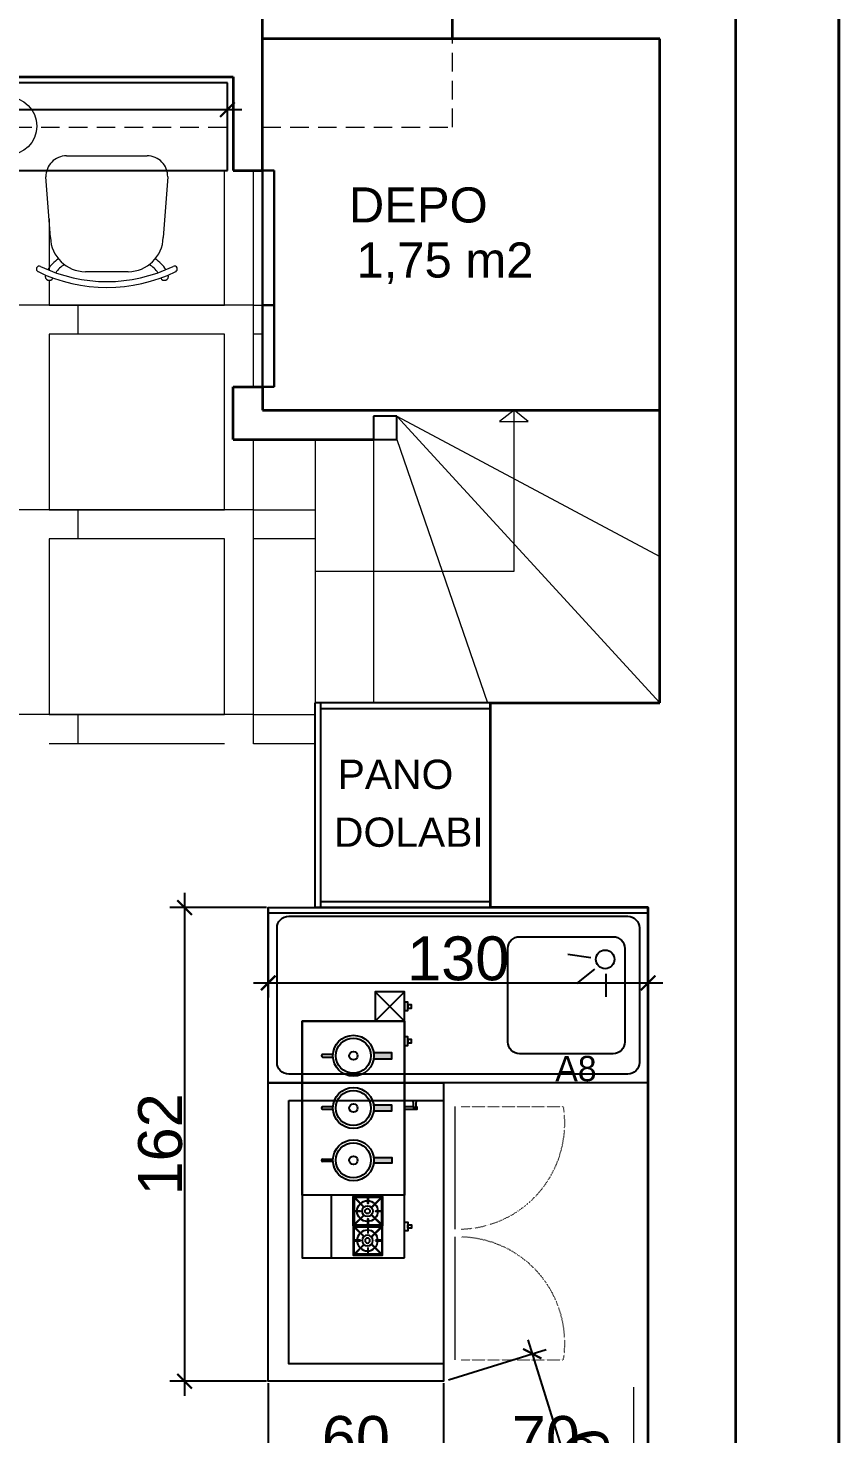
# Model space of a CAD drawing. Header units: millimetres. Extents: x -937 to 10425, y -275 to 2422.
# Drawn here: x 878 to 1155.5, y 750.3 to 1231 of the extents above; entities that cross this region are included whole.
import ezdxf
from ezdxf.enums import TextEntityAlignment as Align

# ---------------------------------------------------------------- set-up
doc = ezdxf.new("R2010")
doc.units = ezdxf.units.MM
doc.header["$PDMODE"] = 35
doc.linetypes.add('DOT', pattern=[0.25, 0, -0.25])
doc.linetypes.add('HIDDEN', pattern=[9.525, 6.35, -3.175])
for name, color, linetype in [('-DWG_ANA', 7, 'Continuous'), ('S2000-002 Çizgi', 7, 'Continuous'), ('SKTÜRK-002 Çizgi', 7, 'Continuous'), ('stair', 3, 'Continuous')]:
    doc.layers.add(name, color=color, linetype=linetype)
for name, color, linetype, lineweight in [('-DWG_DETAY1', 7, 'Continuous', 9), ('-DWG_DETAY4', 7, 'DOT', 18), ('Sebe - Alçıpan', 2, 'Continuous', 30), ('Sebe - ANTET', 143, 'Continuous', 5), ('Sebe - Aydınlatma', 240, 'Continuous', 18), ('Sebe - Dograma', 4, 'Continuous', 30), ('Sebe - Duvar', 5, 'Continuous', 35), ('Sebe - Merdiven', 6, 'Continuous', 18), ('Sebe - Mobilya', 11, 'Continuous', 25), ('Sebe - Mobilya Alçak', 41, 'Continuous', 20), ('Sebe - Tefriş - ince', 9, 'Continuous', 0), ('Sebe - Yazı', 8, 'Continuous', 15)]:
    doc.layers.add(name, color=color, linetype=linetype, lineweight=lineweight)
doc.styles.get("Standard").update_dxf_attribs({"font": 'arial.ttf'})
doc.styles.add('TAKSİM', font='GOTHIC.TTF', dxfattribs={"height": 20})
doc.dimstyles.new('ölçü iç', dxfattribs={"dimtxt": 15, "dimasz": 5, "dimexe": 5, "dimexo": 0.625, "dimtad": 1, "dimdec": 0, "dimtxsty": 'Standard', "dimblk": 'ARCHTICK', "dimcen": 5, "dimdle": 5, "dimclrd": 253, "dimclre": 253, "dimadec": 0, "dimazin": 0, "dimtfac": 1, "dimtdec": 0, "dimtmove": 0, "dimatfit": 3, "dimldrblk": 'ARCHTICK', "dimfxl": 30, "dimfxlon": 1, "dimarcsym": 2})

# ---------------------------------------------------------------- blocks, each defined once
blk = doc.blocks.new('_ArchTick')
at = {"color": 0, "linetype": 'ByBlock', "const_width": 0.15}
blk.add_lwpolyline([(-0.5, -0.5), (0.5, 0.5)], dxfattribs=at)
blk = doc.blocks.new('*D19')
at = {"layer": 'Defpoints', "color": 0, "transparency": 16777216}
for p in [(946.22, 1203.11), (588.22, 1197.08), (946.22, 1197.28)]:
    blk.add_point(p, dxfattribs=at)
at = {"layer": 'Sebe - Tefriş - ince', "color": 253, "lineweight": -2, "transparency": 16777216}
for p, q in [((588.22, 1197.71), (588.22, 1208.11)), ((946.22, 1197.91), (946.22, 1208.11)), ((583.22, 1203.11), (951.22, 1203.11))]:
    blk.add_line(p, q, dxfattribs=at)
at = {"layer": 'Sebe - Tefriş - ince', "color": 253, "lineweight": -2, "transparency": 16777216, "xscale": 5, "yscale": 5, "zscale": 5, "rotation": 180}
blk.add_blockref('_ArchTick', (588.22, 1203.11), dxfattribs=at)
at = {"layer": 'Sebe - Tefriş - ince', "color": 253, "lineweight": -2, "transparency": 16777216, "xscale": 5, "yscale": 5, "zscale": 5}
blk.add_blockref('_ArchTick', (946.22, 1203.11), dxfattribs=at)
at = {"layer": 'Sebe - Tefriş - ince', "color": 0, "transparency": 16777216, "insert": (767.22, 1211.4), "char_height": 15, "attachment_point": 5}
blk.add_mtext('358', dxfattribs=at)
blk = doc.blocks.new('A$C08847F1B')
at = {"layer": 'S2000-002 Çizgi'}
blk.add_lwpolyline([(0, 30.6), (30.6, 30.6), (30.6, 0), (0, 0), (0, 30.6)], dxfattribs=at)
blk.add_lwpolyline([(15.5, 29.5), (15.5, 23.4, -0.414214), (15.3, 23.2), (15.2, 23.2, -0.414214), (15, 23.4), (15, 29.5), (2.7, 29.5, 0.668179), (2.3, 28.6), (10.8, 20.1, -0.810443), (10.4, 19.8), (1.6, 28.6, 0.668179), (1, 28.4), (1, 15.5), (7.1, 15.5, -0.414214), (7.3, 15.3), (7.3, 15.2, -0.414214), (7.1, 15), (1, 15), (1, 2.7, 0.668179), (1.9, 2.3), (10.4, 10.8, -0.810443), (10.8, 10.4), (2, 1.6, 0.668179), (2.2, 1), (15, 1), (15, 7.1, -0.414214), (15.2, 7.3), (15.3, 7.3, -0.414214), (15.5, 7.1), (15.5, 1), (27.9, 1, 0.668179), (28.3, 1.9), (19.8, 10.4, -0.810443), (20.2, 10.8), (29, 2, 0.668179), (29.5, 2.2), (29.5, 15), (23.4, 15, -0.414214), (23.2, 15.2), (23.2, 15.3, -0.414214), (23.4, 15.5), (29.5, 15.5), (29.5, 28.4, 0.668179), (29, 28.6), (20.2, 19.8, -0.810443), (19.8, 20.1), (28.3, 28.6, 0.668179), (27.9, 29.5)], format="xyb", close=True, dxfattribs=at)
for radius in [10.8, 5.66, 2.6]:
    blk.add_circle((15.3, 15.8), radius, dxfattribs=at)
blk = doc.blocks.new('A$C0AAB4699')
at = {"layer": 'S2000-002 Çizgi'}
for points in [[(34.38, 14.79, -0.072213), (32.37, 14.79), (32.37, 8.52), (34.38, 8.52)], [(50.24, 8.52), (52.26, 8.52), (52.26, 14.79, -0.072213), (50.24, 14.79)], [(68.12, 8.52), (70.13, 8.52), (70.13, 14.79, -0.072213), (68.12, 14.79)]]:
    blk.add_hatch(color=256, dxfattribs=at).paths.add_polyline_path(points)
for p, q in [((81, 14.21), (91, 4.21)), ((91, 14.21), (81, 4.21))]:
    blk.add_line(p, q, dxfattribs=at)
for points in [[(0, 4.21), (81, 4.21), (81, 39.21), (0, 39.21)], [(0, 29.21), (21.5, 29.21), (21.5, 39.21), (0, 39.21)], [(81, 4.21), (21.5, 4.21), (21.5, 39.21), (81, 39.21)], [(81, 4.21), (91, 4.21), (91, 14.21), (81, 14.21)], [(9.28, 4.21), (12.19, 4.21), (12.19, 3.05), (9.28, 3.05)], [(10.15, 3.05), (11.32, 3.05), (11.32, 1.88), (10.15, 1.88)], [(53.85, 0.2), (51.19, 0.41), (51.19, 1.04), (53.85, 1.25)], [(75.53, 4.21), (72.62, 4.21), (72.62, 3.05), (75.53, 3.05)], [(74.66, 3.05), (73.49, 3.05), (73.49, 1.88), (74.66, 1.88)], [(87.46, 4.21), (84.54, 4.21), (84.54, 3.05), (87.46, 3.05)], [(86.58, 3.05), (85.42, 3.05), (85.42, 1.88), (86.58, 1.88)]]:
    blk.add_lwpolyline(points, close=True, dxfattribs=at)
for points in [[(32.94, 28.7), (32.94, 32.22)], [(33.81, 32.22), (33.81, 28.7)], [(50.81, 32.22), (50.81, 28.7)], [(51.69, 28.7), (51.69, 32.22)], [(68.69, 32.22), (68.69, 28.7)], [(69.56, 28.7), (69.56, 32.22)], [(34.38, 14.79), (34.38, 8.52), (32.37, 8.52), (32.37, 14.79)], [(50.24, 14.79), (50.24, 8.52), (52.26, 8.52), (52.26, 14.79)], [(68.12, 14.79), (68.12, 8.52), (70.13, 8.52), (70.13, 14.79)], [(51.8, 0), (50.7, 0), (50.7, 4.21)], [(51.8, 4.21), (51.8, 1.08)], [(51.8, 0.36), (51.8, 0)]]:
    blk.add_lwpolyline(points, dxfattribs=at)
for centre, radius in [((33.37, 21.71), 7), ((33.37, 21.71), 6), ((51.25, 21.71), 7), ((51.25, 21.71), 6), ((69.12, 21.71), 7), ((69.12, 21.71), 6), ((33.37, 21.71), 1.45), ((51.25, 21.71), 1.45), ((69.12, 21.71), 1.45)]:
    blk.add_circle(centre, radius, dxfattribs=at)
for centre in [(33.37, 32.22), (51.25, 32.22), (69.12, 32.22)]:
    blk.add_arc(centre, 0.438, 0, 180, dxfattribs=at)
at = {"layer": 'S2000-002 Çizgi', "yscale": 0.3284582400001454}
for xscale, zscale in [(-0.3284582400001454, 0.3284582400000002), (0.3284582400001454, 0.3284582400001454)]:
    blk.add_blockref('A$C08847F1B', (10.96, 11.7), dxfattribs=dict(at, xscale=xscale, zscale=zscale))
blk = doc.blocks.new('*D21')
at = {"layer": 'Defpoints', "color": 0, "transparency": 16777216}
for p in [(1020.22, 768.28), (1070.13, 714.71), (1039.81, 705.28)]:
    blk.add_point(p, dxfattribs=at)
at = {"layer": 'Sebe - Alçıpan', "color": 253, "lineweight": -2, "transparency": 16777216}
for p, q in [((1021.89, 768.8), (1055.31, 779.19)), ((1049.05, 782.48), (1071.61, 709.93)), ((1041.48, 705.8), (1074.9, 716.19))]:
    blk.add_line(p, q, dxfattribs=at)
at = {"layer": 'Sebe - Alçıpan', "color": 253, "lineweight": -2, "transparency": 16777216, "xscale": 5, "yscale": 5, "zscale": 5}
for p, rotation in [((1050.54, 777.71), 107.2719433912773), ((1070.13, 714.71), 287.2719433912773)]:
    blk.add_blockref('_ArchTick', p, dxfattribs=dict(at, rotation=rotation))
at = {"layer": 'Sebe - Alçıpan', "color": 0, "transparency": 16777216, "insert": (1070.79, 740.48), "char_height": 15, "attachment_point": 5, "rotation": 287.2719}
blk.add_mtext('66', dxfattribs=at)
blk = doc.blocks.new('*D16')
at = {"layer": 'Defpoints', "color": 0, "transparency": 16777216}
for p in [(946.22, 1203.11), (588.22, 1197.08), (946.22, 1197.28)]:
    blk.add_point(p, dxfattribs=at)
at = {"layer": 'Sebe - Tefriş - ince', "color": 253, "lineweight": -2, "transparency": 16777216}
for p, q in [((588.22, 1197.71), (588.22, 1208.11)), ((946.22, 1197.91), (946.22, 1208.11)), ((583.22, 1203.11), (951.22, 1203.11))]:
    blk.add_line(p, q, dxfattribs=at)
at = {"layer": 'Sebe - Tefriş - ince', "color": 253, "lineweight": -2, "transparency": 16777216, "xscale": 5, "yscale": 5, "zscale": 5, "rotation": 180}
blk.add_blockref('_ArchTick', (588.22, 1203.11), dxfattribs=at)
at = {"layer": 'Sebe - Tefriş - ince', "color": 253, "lineweight": -2, "transparency": 16777216, "xscale": 5, "yscale": 5, "zscale": 5}
blk.add_blockref('_ArchTick', (946.22, 1203.11), dxfattribs=at)
at = {"layer": 'Sebe - Tefriş - ince', "color": 0, "transparency": 16777216, "insert": (767.22, 1211.4), "char_height": 15, "attachment_point": 5}
blk.add_mtext('358', dxfattribs=at)
blk = doc.blocks.new('*D38')
at = {"color": 253, "lineweight": -2, "transparency": 16777216}
for p, q in [((960.22, 929.66), (960.22, 899.49)), ((1090.22, 929.66), (1090.22, 899.49)), ((955.22, 904.49), (1095.22, 904.49))]:
    blk.add_line(p, q, dxfattribs=at)
at = {"layer": 'Defpoints', "color": 0, "transparency": 16777216}
for p in [(960.22, 930.28), (1090.22, 930.28), (1090.22, 904.49)]:
    blk.add_point(p, dxfattribs=at)
at = {"color": 253, "lineweight": -2, "transparency": 16777216, "xscale": 5, "yscale": 5, "zscale": 5, "rotation": 180}
blk.add_blockref('_ArchTick', (960.22, 904.49), dxfattribs=at)
at = {"color": 253, "lineweight": -2, "transparency": 16777216, "xscale": 5, "yscale": 5, "zscale": 5}
blk.add_blockref('_ArchTick', (1090.22, 904.49), dxfattribs=at)
at = {"color": 0, "transparency": 16777216, "insert": (1025.22, 912.78), "char_height": 15, "attachment_point": 5}
blk.add_mtext('130', dxfattribs=at)
blk = doc.blocks.new('*D39')
at = {"color": 253, "lineweight": -2, "transparency": 16777216}
for p, q in [((931.59, 935.28), (931.59, 763.28)), ((959.6, 930.28), (926.59, 930.28)), ((959.6, 768.28), (926.59, 768.28))]:
    blk.add_line(p, q, dxfattribs=at)
at = {"layer": 'Defpoints', "color": 0, "transparency": 16777216}
for p in [(960.22, 930.28), (931.59, 768.28), (960.22, 768.28)]:
    blk.add_point(p, dxfattribs=at)
at = {"color": 253, "lineweight": -2, "transparency": 16777216, "xscale": 5, "yscale": 5, "zscale": 5}
for p, rotation in [((931.59, 930.28), 90), ((931.59, 768.28), 270)]:
    blk.add_blockref('_ArchTick', p, dxfattribs=dict(at, rotation=rotation))
at = {"color": 0, "transparency": 16777216, "insert": (923.3, 849.28), "char_height": 15, "attachment_point": 5, "rotation": 90}
blk.add_mtext('162', dxfattribs=at)
blk = doc.blocks.new('A$C5EE302AF')
at = {"layer": '-DWG_ANA', "color": 0}
blk.add_lwpolyline([(0, 119.16), (53, 119.16), (53, 29.16), (0, 29.16)], close=True, dxfattribs=at)
at = {"layer": '-DWG_DETAY1', "color": 0}
for p, q in [((57, 75.16), (57, 117.16)), ((57, 30.52), (57, 72.52))]:
    blk.add_line(p, q, dxfattribs=at)
at = {"layer": '-DWG_DETAY4', "color": 0}
blk.add_line((59, 30.52), (94, 30.52), dxfattribs=at)
blk.add_lwpolyline([(59, 117.16), (94, 117.16, -0.454885), (59, 75.19, -0.414214)], format="xyb", dxfattribs=at)
blk.add_arc((58.21, 36.25), 36.25, 350.9058, 88.746, dxfattribs=at)
blk = doc.blocks.new('*D73')
at = {"color": 253, "lineweight": -2, "transparency": 16777216}
for p, q in [((1020.22, 767.66), (1020.22, 735.49)), ((1090.22, 767.66), (1090.22, 735.49)), ((1015.22, 740.49), (1095.22, 740.49))]:
    blk.add_line(p, q, dxfattribs=at)
at = {"layer": 'Defpoints', "color": 0, "transparency": 16777216}
for p in [(1020.22, 768.28), (1090.22, 768.28), (1090.22, 740.49)]:
    blk.add_point(p, dxfattribs=at)
at = {"color": 253, "lineweight": -2, "transparency": 16777216, "xscale": 5, "yscale": 5, "zscale": 5, "rotation": 180}
blk.add_blockref('_ArchTick', (1020.22, 740.49), dxfattribs=at)
at = {"color": 253, "lineweight": -2, "transparency": 16777216, "xscale": 5, "yscale": 5, "zscale": 5}
blk.add_blockref('_ArchTick', (1090.22, 740.49), dxfattribs=at)
at = {"color": 0, "transparency": 16777216, "insert": (1055.22, 748.78), "char_height": 15, "attachment_point": 5}
blk.add_mtext('70', dxfattribs=at)
blk = doc.blocks.new('*D74')
at = {"color": 253, "lineweight": -2, "transparency": 16777216}
for p, q in [((960.22, 767.66), (960.22, 735.49)), ((1020.22, 767.66), (1020.22, 735.49)), ((1025.22, 740.49), (955.22, 740.49))]:
    blk.add_line(p, q, dxfattribs=at)
at = {"layer": 'Defpoints', "color": 0, "transparency": 16777216}
for p in [(960.22, 768.28), (1020.22, 768.28), (960.22, 740.49)]:
    blk.add_point(p, dxfattribs=at)
at = {"color": 253, "lineweight": -2, "transparency": 16777216, "xscale": 5, "yscale": 5, "zscale": 5, "rotation": 180}
blk.add_blockref('_ArchTick', (960.22, 740.49), dxfattribs=at)
at = {"color": 253, "lineweight": -2, "transparency": 16777216, "xscale": 5, "yscale": 5, "zscale": 5}
blk.add_blockref('_ArchTick', (1020.22, 740.49), dxfattribs=at)
at = {"color": 0, "transparency": 16777216, "insert": (990.22, 748.78), "char_height": 15, "attachment_point": 5}
blk.add_mtext('60', dxfattribs=at)

msp = doc.modelspace()

# ---------------------------------------------------------------- linework, layer by layer
msp.add_lwpolyline([(960.22, 870.28), (1020.22, 870.28), (1020.22, 768.28), (960.22, 768.28)], close=True)
at = {"layer": 'S2000-002 Çizgi'}
for p, q in [((1070.57, 913.04), (1062.75, 914.16)), ((1071.8, 909.24), (1065.7, 904.23)), ((1075.7, 907.57), (1075.7, 899.68))]:
    msp.add_line(p, q, dxfattribs=at)
for points in [[(1090.22, 928.28), (960.22, 928.28), (960.22, 930.28), (1090.22, 930.28)], [(1090.22, 870.28), (960.22, 870.28), (960.22, 930.28), (1090.22, 930.28)]]:
    msp.add_lwpolyline(points, close=True, dxfattribs=at)
for points in [[(1083.22, 873.28), (967.22, 873.28, -0.414214), (963.22, 877.28), (963.22, 923.28, -0.414214), (967.22, 927.28), (1083.22, 927.28, -0.414214), (1087.22, 923.28), (1087.22, 877.28, -0.414214)], [(1078.22, 880.28), (1046.22, 880.28, -0.414214), (1042.22, 884.28), (1042.22, 916.28, -0.414214), (1046.22, 920.28), (1078.22, 920.28, -0.414214), (1082.22, 916.28), (1082.22, 884.28, -0.414214)]]:
    msp.add_lwpolyline(points, format="xyb", close=True, dxfattribs=at)
msp.add_circle((1075.51, 912.54), 3.19, dxfattribs=at)
at = {"layer": 'Sebe - ANTET', "lineweight": 40}
msp.add_lwpolyline([(179.42, 218.55), (1155.48, 218.53), (1155.48, 1322.15), (179.42, 1322.17)], close=True, dxfattribs=at)
at = {"layer": 'Sebe - Aydınlatma'}
msp.add_circle((871.02, 1197.48), 10, dxfattribs=at)
at = {"layer": 'Sebe - Dograma'}
for p, q in [((958.22, 1108.28), (958.22, 1182.28)), ((958.22, 1182.28), (962.22, 1182.28)), ((962.22, 1182.28), (962.22, 1108.28)), ((958.22, 1136.28), (962.22, 1136.28)), ((962.22, 1108.28), (958.22, 1108.28))]:
    msp.add_line(p, q, dxfattribs=at)
at = {"layer": 'Sebe - Duvar', "lineweight": 35}
for p, q in [((958.22, 1182.28), (958.22, 1279.28)), ((1120.22, 256.28), (1120.22, 1279.28)), ((1023.22, 1227.28), (1023.22, 1273.28)), ((1094.22, 1227.28), (1023.22, 1227.28)), ((1094.22, 1100.28), (1094.22, 1227.28)), ((587.22, 1214.28), (948.22, 1214.28)), ((948.22, 1214.28), (948.22, 1182.28)), ((948.22, 1182.28), (958.22, 1182.28)), ((948.22, 1090.28), (948.22, 1108.28)), ((948.22, 1108.28), (958.22, 1108.28)), ((958.22, 1108.28), (958.22, 1100.28)), ((958.22, 1100.28), (1094.22, 1100.28)), ((1094.22, 1000.28), (1094.22, 1100.28)), ((948.22, 1090.28), (996.22, 1090.28)), ((1036.22, 930.28), (1036.22, 1000.28)), ((1036.22, 1000.28), (1094.22, 1000.28)), ((1090.22, 930.28), (1036.22, 930.28)), ((1090.22, 380.28), (1090.22, 930.28))]:
    msp.add_line(p, q, dxfattribs=at)
at = {"layer": 'Sebe - Merdiven'}
for p, q in [((1004.22, 1098.28), (1094.22, 1000.28)), ((1004.22, 1098.28), (1094.22, 1050.28)), ((1044.38, 1100.28), (1039.39, 1096.48)), ((1039.39, 1096.48), (1049.12, 1096.48)), ((1044.38, 1045.28), (1044.38, 1100.28)), ((1049.12, 1096.48), (1044.38, 1100.28)), ((976.22, 1090.28), (976.22, 1000.28)), ((996.22, 1090.28), (996.22, 1000.28)), ((1004.22, 1090.28), (1035.22, 1000.28)), ((976.22, 1045.28), (1044.38, 1045.28)), ((976.22, 1000.28), (1036.22, 1000.28))]:
    msp.add_line(p, q, dxfattribs=at)
at = {"layer": 'Sebe - Mobilya'}
for p, q in [((946.22, 1212.28), (588.22, 1212.28)), ((946.22, 1182.28), (946.22, 1212.28)), ((628.22, 1182.28), (946.22, 1182.28)), ((976.22, 930.28), (976.22, 1000.28)), ((1036.22, 1000.28), (976.22, 1000.28)), ((978.22, 930.28), (978.22, 1000.28)), ((978.22, 998.28), (1036.22, 998.28)), ((1036.22, 930.28), (976.22, 930.28)), ((978.22, 932.28), (1036.22, 932.28))]:
    msp.add_line(p, q, dxfattribs=at)
at = {"layer": 'Sebe - Mobilya Alçak', "ltscale": 30}
for p, q in [((891.15, 1187.28), (918.82, 1187.28)), ((885.69, 1159.37), (884.16, 1180.12)), ((925.81, 1180.12), (924.28, 1159.37)), ((912.28, 1147.68), (897.69, 1147.68))]:
    msp.add_line(p, q, dxfattribs=at)
for centre, radius, start, end in [((891.15, 1180.28), 7, 90, 181.3639), ((918.82, 1180.28), 7, 358.6361, 90), ((897.69, 1159.68), 12, 181.4786, 270), ((912.28, 1159.68), 12, 270, 358.5214), ((904.99, 1196.43), 52.14, 244.2098, 295.7895), ((895.9, 1140.91), 13.42, 123.8436, 146.1783), ((895.28, 1142.03), 9.41, 120.8902, 145.8824), ((914.69, 1142.03), 9.41, 34.1169, 59.1091), ((914.07, 1140.91), 13.42, 33.821, 56.1557), ((904.99, 1196.43), 54.14, 244.2098, 295.7895), ((885.29, 1146.11), 1.39, 162.3823, 334.8695), ((924.68, 1146.11), 1.39, 205.1305, 17.6177)]:
    msp.add_arc(centre, radius, start, end, dxfattribs=at)
at = {"layer": 'Sebe - Mobilya Alçak'}
for centre, start, end in [((881.87, 1148.58), 64.2098, 244.2098), ((928.11, 1148.58), 295.7902, 115.7902)]:
    msp.add_arc(centre, 1, start, end, dxfattribs=at)
at = {"layer": 'Sebe - Tefriş - ince', "lineweight": 35}
msp.add_line((1023.22, 1227.28), (958.22, 1227.28), dxfattribs=at)
msp.add_line((1023.22, 1227.28), (958.22, 1227.28), dxfattribs=at)
at = {"layer": 'Sebe - Tefriş - ince', "linetype": 'HIDDEN'}
for p, q in [((1023.22, 1197.08), (1023.22, 1227.28)), ((1023.22, 1197.08), (1023.22, 1227.28)), ((587.22, 1197.08), (948.22, 1197.08)), ((587.22, 1197.08), (948.22, 1197.08)), ((958.22, 1197.08), (1023.22, 1197.08)), ((958.22, 1197.08), (1023.22, 1197.08))]:
    msp.add_line(p, q, dxfattribs=at)
at = {"layer": 'Sebe - Tefriş - ince'}
for p, q in [((945.22, 1136.28), (945.22, 1182.28)), ((955.22, 1126.28), (955.22, 1182.28)), ((955.22, 1126.28), (955.22, 1182.28)), ((885.22, 1165.7), (885.22, 1148.18)), ((885.22, 1165.7), (885.22, 1148.18)), ((885.22, 1144.73), (885.22, 1136.28)), ((895.22, 1136.28), (835.22, 1136.28)), ((885.22, 1136.28), (945.22, 1136.28)), ((955.22, 1136.28), (895.22, 1136.28)), ((895.22, 1126.28), (895.22, 1136.28)), ((955.22, 1108.28), (955.22, 1136.28)), ((955.22, 1136.28), (958.22, 1136.28)), ((955.22, 1108.28), (955.22, 1136.28)), ((955.22, 1136.28), (958.22, 1136.28)), ((945.22, 1126.28), (885.22, 1126.28)), ((885.22, 1126.28), (885.22, 1066.28)), ((945.22, 1066.28), (945.22, 1126.28)), ((958.22, 1126.28), (955.22, 1126.28)), ((958.22, 1126.28), (955.22, 1126.28)), ((955.22, 1056.28), (955.22, 1090.28)), ((895.22, 1066.28), (869.78, 1066.28)), ((885.22, 1066.28), (945.22, 1066.28)), ((955.22, 1066.28), (895.22, 1066.28)), ((895.22, 1056.28), (895.22, 1066.28)), ((955.22, 986.28), (955.22, 1066.28)), ((955.22, 1066.28), (976.22, 1066.28)), ((945.22, 1056.28), (885.22, 1056.28)), ((885.22, 1056.28), (885.22, 996.28)), ((945.22, 996.28), (945.22, 1056.28)), ((976.22, 1056.28), (955.22, 1056.28)), ((895.22, 996.28), (835.22, 996.28)), ((885.22, 996.28), (945.22, 996.28)), ((955.22, 996.28), (895.22, 996.28)), ((895.22, 986.28), (895.22, 996.28)), ((955.22, 996.28), (976.22, 996.28)), ((945.22, 986.28), (885.22, 986.28)), ((976.22, 986.28), (955.22, 986.28)), ((978.22, 930.28), (978.22, 932.28)), ((1085.22, 766.28), (1085.22, 705.28))]:
    msp.add_line(p, q, dxfattribs=at)
at = {"layer": 'stair'}
for p, q in [((1004.22, 1098.28), (996.22, 1098.28)), ((996.22, 1098.28), (996.22, 1090.28)), ((1004.22, 1090.28), (1004.22, 1098.28)), ((996.22, 1090.28), (1004.22, 1090.28))]:
    msp.add_line(p, q, dxfattribs=at)

# ---------------------------------------------------------------- block references
msp.add_blockref('A$C5EE302AF', (967.22, 745.12))
at = {"layer": 'S2000-002 Çizgi', "rotation": 90.00000000000001}
msp.add_blockref('A$C0AAB4699', (1011.06, 810.46), dxfattribs=at)

# ---------------------------------------------------------------- texts
at = {"layer": 'Sebe - Mobilya'}
for s, p in [('PANO ', (983.96, 970.81)), ('DOLABI ', (982.72, 951.03))]:
    msp.add_text(s, height=10, dxfattribs=at).set_placement(p)
at = {"layer": 'Sebe - Yazı'}
for s, p in [('DEPO', (987.8, 1164.5)), ('1,75 m2', (990.4, 1145.67))]:
    msp.add_text(s, height=12, dxfattribs=at).set_placement(p)
at = {"layer": 'SKTÜRK-002 Çizgi', "style": 'TAKSİM'}
msp.add_text('A8', height=8.64, dxfattribs=at).set_placement((1065.51, 870.88), align=Align.CENTER)

# ---------------------------------------------------------------- dimensions: what is measured, and where the dimension line sits
dim = msp.add_linear_dim(base=(931.59, 768.28), p1=(960.22, 930.28), p2=(960.22, 768.28), angle=90, dimstyle='ölçü iç')
dim.commit()
dim.dimension.update_dxf_attribs({"geometry": '*D39', "text_midpoint": (923.3, 849.28)})
for base, p1, p2, picture, middle in [((1090.22, 904.49), (960.22, 930.28), (1090.22, 930.28), '*D38', (1025.22, 912.78)), ((960.22, 740.49), (1020.22, 768.28), (960.22, 768.28), '*D74', (990.22, 748.78)), ((1090.22, 740.49), (1020.22, 768.28), (1090.22, 768.28), '*D73', (1055.22, 748.78))]:
    dim = msp.add_linear_dim(base=base, p1=p1, p2=p2, dimstyle='ölçü iç')
    dim.commit()
    dim.dimension.update_dxf_attribs({"geometry": picture, "text_midpoint": middle})
at = {"layer": 'Sebe - Alçıpan'}
dim = msp.add_linear_dim(base=(1070.13, 714.71), p1=(1020.22, 768.28), p2=(1039.81, 705.28), angle=287.2719, dimstyle='ölçü iç', dxfattribs=at)
dim.commit()
dim.dimension.update_dxf_attribs({"geometry": '*D21', "text_midpoint": (1062.88, 738.02), "dimtype": 161})
at = {"layer": 'Sebe - Tefriş - ince'}
for picture in ['*D19', '*D16']:
    dim = msp.add_linear_dim(base=(946.22, 1203.11), p1=(588.22, 1197.08), p2=(946.22, 1197.28), dimstyle='ölçü iç', dxfattribs=at)
    dim.commit()
    dim.dimension.update_dxf_attribs({"geometry": picture, "text_midpoint": (767.22, 1211.4)})

doc.saveas('drawing.dxf')
